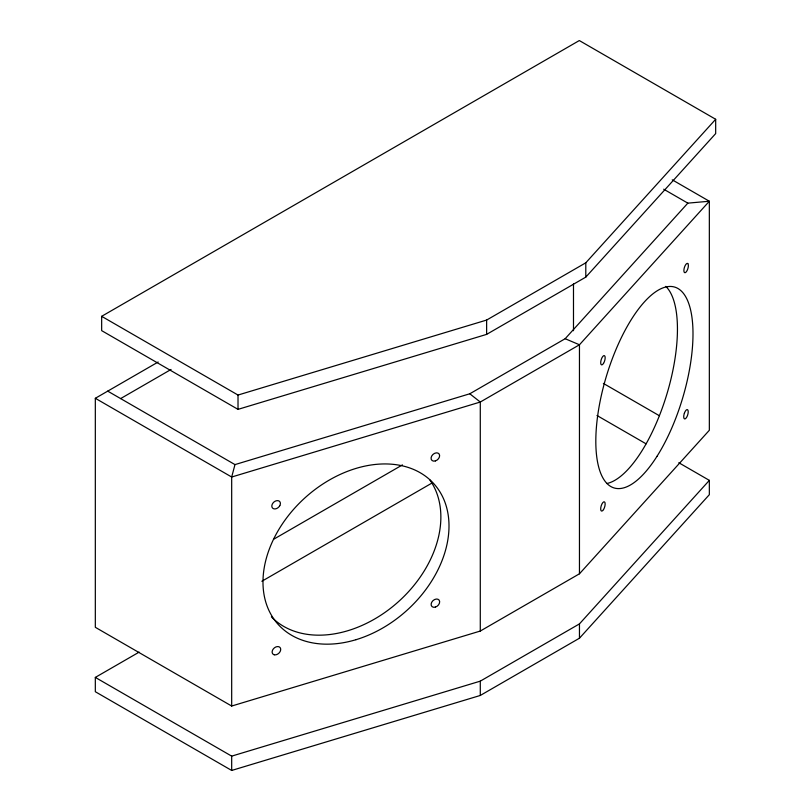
<?xml version="1.0" encoding="UTF-8"?>
<svg xmlns="http://www.w3.org/2000/svg" width="811" height="811" viewBox="0 0 811 811"><rect width="100%" height="100%" fill="white"/><g stroke="black" fill="none" stroke-linecap="round" stroke-linejoin="round"><path stroke-width="1.22" d="M231.682 706.036L95.323 627.308L95.323 398.292L231.682 477.02L480.284 402.033L579.459 344.776L709.341 201.24L687.84 203.145L565.166 338.714L469.792 393.781L234.977 464.602L231.682 477.02L231.682 706.036L480.284 631.049L579.459 573.793L709.341 430.266L709.341 201.24L672.248 179.829M101.659 316.32L238.018 395.048L486.63 320.061L585.795 262.805L715.677 119.278L579.318 40.55L101.659 316.32L101.659 330.635L238.018 409.362L486.63 334.375L585.795 277.119L715.677 133.592L715.677 119.278M709.341 480.365L709.341 494.68L579.459 638.206L480.284 695.463L231.682 770.45L95.323 691.722L95.323 677.408L231.682 756.136L480.284 681.149L579.459 623.892L709.341 480.365L678.797 462.726M95.323 398.292L158.155 362.01M120.626 398.586L171.06 369.461M274.138 538.97L402.428 464.906M95.323 677.408L139.147 652.115M261.841 581.274L431.655 483.234M565.166 338.714L579.459 344.776L579.459 573.793M663.702 189.206L687.84 203.145M603.364 383.4L659.313 415.698M596.977 415.496L646.073 443.83M107.721 391.135L234.977 464.602M469.792 393.781L480.284 402.033L480.284 631.049M585.795 262.805L585.795 277.119M579.459 623.892L579.459 638.206M573.489 283.901L573.489 330.716M486.63 320.061L486.63 334.375M480.284 681.149L480.284 695.463M238.018 395.048L238.018 409.362M231.682 756.136L231.682 770.45M665.79 286.374A104.913 39.668 -73.2 0 1 667.007 393.71A104.913 39.668 -73.2 0 1 606.79 483.528M429.86 479.94A104.913 75.92 -42.1 0 1 396.326 603.556A104.913 75.92 -42.1 0 1 271.401 616.857M684.383 413.215L684.028 414.431A4.836 1.825 -73.2 0 0 684.383 418.8A4.836 1.825 -73.2 0 0 687.089 416.438L687.556 415.303A4.836 1.825 -73.2 0 0 687.556 409.717A4.836 1.825 -73.2 0 0 684.383 413.215M279.805 505.638L279.126 506.662A4.836 3.497 -42.1 0 1 273.074 508.487A4.836 3.497 -42.1 0 1 273.074 502.911L273.956 502.009A4.836 3.497 -42.1 0 1 279.126 501.076A4.836 3.497 -42.1 0 1 279.805 505.638M687.718 263.514L687.252 263.403A4.836 1.825 -73.2 0 0 684.555 267.012A4.836 1.825 -73.2 0 0 684.19 272.161L684.555 272.587A4.836 1.825 -73.2 0 0 687.718 269.09A4.836 1.825 -73.2 0 0 687.718 263.514M274.27 654.781L273.388 654.416A4.836 3.497 -42.1 0 1 273.388 648.841A4.836 3.497 -42.1 0 1 279.44 647.016L280.119 647.624A4.836 3.497 -42.1 0 1 279.44 652.591A4.836 3.497 -42.1 0 1 274.27 654.781M656.971 456.36A104.913 39.668 -73.2 0 0 678.746 288.99A104.913 39.668 -73.2 0 0 597.474 417.209A104.913 39.668 -73.2 0 0 656.971 456.36M603.516 363.399A4.836 1.825 -73.2 0 0 604.519 355.694A4.836 1.825 -73.2 0 0 600.769 361.594A4.836 1.825 -73.2 0 0 603.516 363.399M603.496 509.612A4.836 1.825 -73.2 0 0 604.499 501.897A4.836 1.825 -73.2 0 0 600.758 507.808A4.836 1.825 -73.2 0 0 603.496 509.612M355.988 639.697A104.913 75.92 -42.1 0 0 436.511 486.914A104.913 75.92 -42.1 0 0 275.456 535.493A104.913 75.92 -42.1 0 0 355.988 639.697M435.355 460.932A4.836 3.497 -42.1 0 0 439.055 453.896A4.836 3.497 -42.1 0 0 431.645 456.127A4.836 3.497 -42.1 0 0 435.355 460.932M435.385 607.104A4.836 3.497 -42.1 0 0 439.096 600.069A4.836 3.497 -42.1 0 0 431.685 602.309A4.836 3.497 -42.1 0 0 435.385 607.104"/></g></svg>
